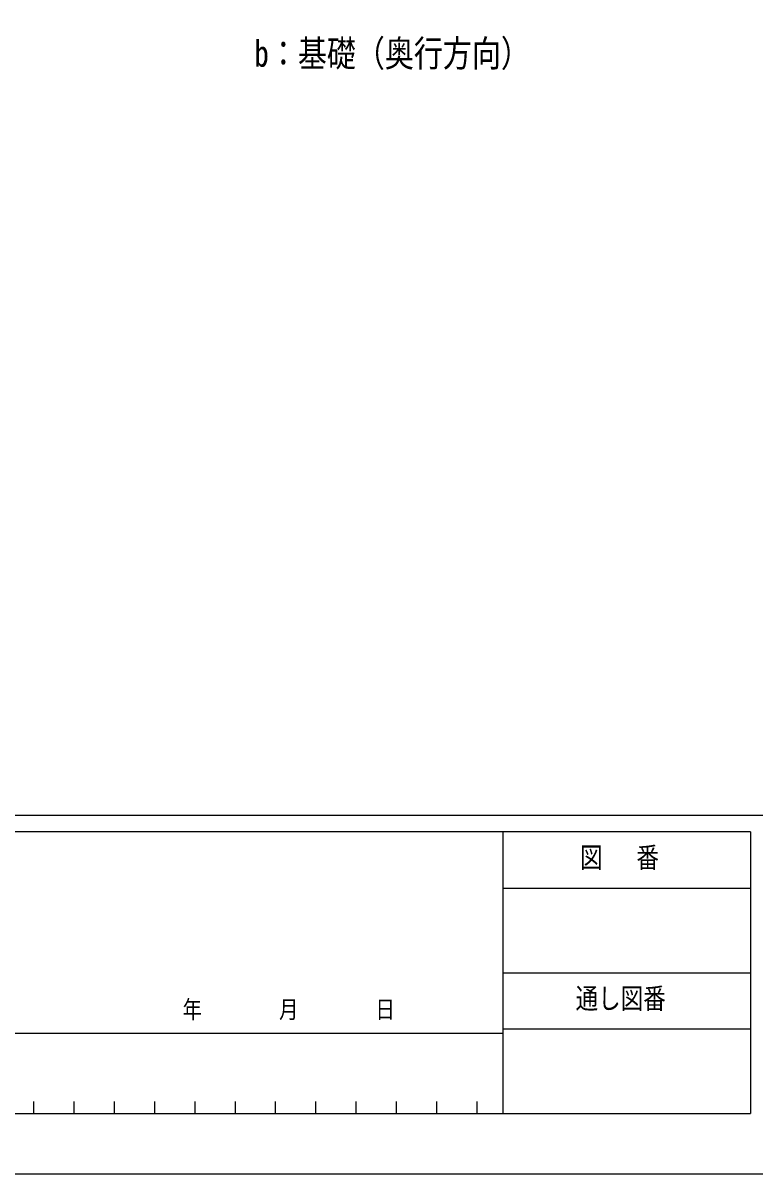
# Model space of a CAD drawing. Units: millimetres, scale not verified. Extents: x -16820 to 16820, y -11880 to 11880.
# Drawn here: x 10487 to 14122, y -11880 to -6163 of the extents above; entities that cross this region are included whole.
import ezdxf
from ezdxf.enums import TextEntityAlignment as Align

# ---------------------------------------------------------------- set-up
doc = ezdxf.new("R2010")
doc.units = ezdxf.units.MM
doc.header["$LTSCALE"] = 50
doc.layers.add('0-2_USER1', color=3, linetype='Continuous')
doc.layers.add('0-8_YKK_ZWAK', color=7, linetype='Continuous')
doc.styles.add('ＭＳ ゴシック', font='')
doc.styles.get('ＭＳ ゴシック').set_extended_font_data('MS Gothic')

msp = doc.modelspace()

# ---------------------------------------------------------------- linework, layer by layer
at = {"layer": '0-8_YKK_ZWAK'}
for p, q in [((15580.08, -10100), (-15619.92, -10100)), ((15580.08, -10100), (-15619.92, -10100)), ((12870.08, -10180), (8740.08, -10180)), ((12870.08, -10180), (8740.08, -10180)), ((12870.08, -10180), (12870.08, -11580)), ((14100.08, -10180), (12870.08, -10180)), ((12870.08, -10180), (12870.08, -11580)), ((14100.08, -10180), (12870.08, -10180)), ((14100.08, -10180), (14100.08, -11580)), ((14100.08, -10180), (14100.08, -11580)), ((12870.08, -10460), (14100.08, -10460)), ((12870.08, -10460), (14100.08, -10460)), ((12870.08, -10880), (14100.08, -10880)), ((12870.08, -10880), (14100.08, -10880)), ((8740.08, -11180), (12870.08, -11180)), ((8740.08, -11180), (12870.08, -11180)), ((14100.08, -11160), (12870.08, -11160)), ((14100.08, -11160), (12870.08, -11160)), ((10540.08, -11520), (10540.08, -11580)), ((10540.08, -11520), (10540.08, -11580)), ((10740.08, -11520), (10740.08, -11580)), ((10740.08, -11520), (10740.08, -11580)), ((10940.08, -11520), (10940.08, -11580)), ((10940.08, -11520), (10940.08, -11580)), ((11140.08, -11520), (11140.08, -11580)), ((11140.08, -11520), (11140.08, -11580)), ((11340.08, -11520), (11340.08, -11580)), ((11340.08, -11520), (11340.08, -11580)), ((11540.08, -11520), (11540.08, -11580)), ((11540.08, -11520), (11540.08, -11580)), ((11740.08, -11520), (11740.08, -11580)), ((11740.08, -11520), (11740.08, -11580)), ((11940.08, -11520), (11940.08, -11580)), ((11940.08, -11520), (11940.08, -11580)), ((12140.08, -11520), (12140.08, -11580)), ((12140.08, -11520), (12140.08, -11580)), ((12340.08, -11520), (12340.08, -11580)), ((12340.08, -11520), (12340.08, -11580)), ((12540.08, -11520), (12540.08, -11580)), ((12540.08, -11520), (12540.08, -11580)), ((12740.08, -11520), (12740.08, -11580)), ((12740.08, -11520), (12740.08, -11580)), ((8740.08, -11580), (12870.08, -11580)), ((8740.08, -11580), (12870.08, -11580)), ((12870.08, -11580), (14100.08, -11580)), ((12870.08, -11580), (14100.08, -11580))]:
    msp.add_line(p, q, dxfattribs=at)
msp.add_lwpolyline([(-16820, -11880), (16820, -11880), (16820, 11880), (-16820, 11880)], close=True, dxfattribs=at)
msp.add_lwpolyline([(-16820, -11880), (16820, -11880), (16820, 11880), (-16820, 11880)], close=True, dxfattribs=at)

# ---------------------------------------------------------------- texts
at = {"layer": '0-2_USER1', "style": 'ＭＳ ゴシック', "width": 0.8}
msp.add_text('b：基礎（奥行方向）', height=132, dxfattribs=at).set_placement((11636.12, -6419.13), align=Align.BOTTOM_LEFT)
at = {"layer": '0-8_YKK_ZWAK', "style": 'ＭＳ ゴシック', "width": 0.8}
for s, height, p in [('図\u3000 番', 102.6, (13253.61, -10390)), ('図\u3000 番', 102.6, (13253.61, -10390)), ('通し図番', 102.6, (13231.21, -11090)), ('通し図番', 102.6, (13231.21, -11090)), ('年        月        日', 87.98, (11279.63, -11132.86)), ('年        月        日', 87.98, (11279.63, -11132.86))]:
    msp.add_text(s, height=height, dxfattribs=at).set_placement(p, align=Align.BOTTOM_LEFT)

doc.saveas('drawing.dxf')
